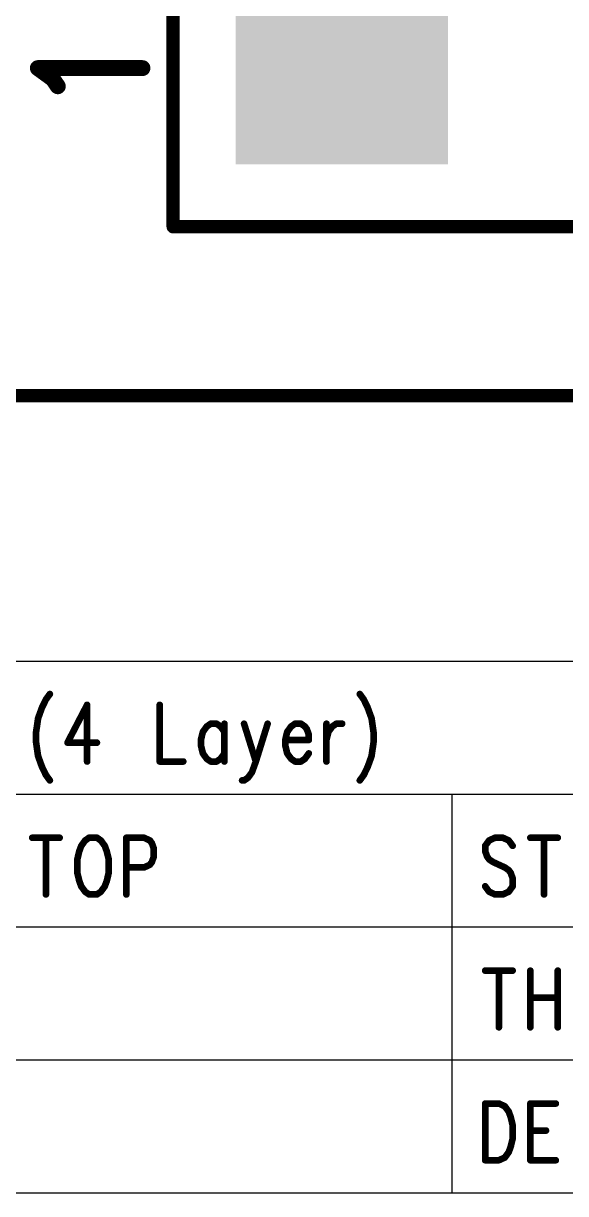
# Model space of a CAD drawing. Extents: x 100 to 128.6, y 94 to 134.1.
# Drawn here: x 106.77 to 110.86, y 94 to 102.8 of the extents above; entities that cross this region are included whole.
import ezdxf

# ---------------------------------------------------------------- set-up
doc = ezdxf.new("R2010")
doc.units = 0
doc.layers.get('0').update_dxf_attribs({"linetype": 'CONTINUOUS'})
doc.layers.add('MASK-TOP_PHO', color=10, linetype='CONTINUOUS')
doc.layers.add('SILK-TOP_PHO', color=9, linetype='CONTINUOUS')

# ---------------------------------------------------------------- blocks, each defined once
blk = doc.blocks.new('ROUND_1')
at = {"const_width": 0.050038}
blk.add_lwpolyline([(-0.025018, 0, 1), (0.025018, 0, 1)], format="xyb", close=True, dxfattribs=at)
blk = doc.blocks.new('ROUND_114')
at = {"const_width": 0.059944}
blk.add_lwpolyline([(-0.029972, 0, 1), (0.029972, 0, 1)], format="xyb", close=True, dxfattribs=at)
blk = doc.blocks.new('ROUND_117')
at = {"const_width": 0.02502}
blk.add_lwpolyline([(-0.01251, 0, 1), (0.01251, 0, 1)], format="xyb", close=True, dxfattribs=at)
blk = doc.blocks.new('ROUND_233')
at = {"const_width": 0.004952}
blk.add_lwpolyline([(-0.002476, 0, 1), (0.002476, 0, 1)], format="xyb", close=True, dxfattribs=at)
blk = doc.blocks.new('SQUARE_28')
blk.add_solid([(0.799972, 0.799972), (0.799972, -0.799972), (-0.799972, 0.799972), (-0.799972, -0.799972)])

msp = doc.modelspace()

# ---------------------------------------------------------------- linework, layer by layer
at = {"layer": 'MASK-TOP_PHO'}
for points, const_width in [([(102.00005, 100.000054), (126.499874, 100.000054)], 0.100076), ([(121.249948, 98.000058), (100.24999, 98.000058)], 0.009906), ([(106.942128, 97.713292), (106.91241, 97.652332)], 0.050038), ([(106.971592, 97.753932), (106.942128, 97.713292)], 0.050038), ([(109.305598, 97.753932), (109.335316, 97.713292)], 0.050038), ([(109.335316, 97.713292), (109.36478, 97.652332)], 0.050038), ([(106.91241, 97.652332), (106.882946, 97.571052)], 0.050038), ([(107.252262, 97.672652), (107.104434, 97.388172)], 0.050038), ([(107.252262, 97.672652), (107.252262, 97.246186)], 0.050038), ([(107.79887, 97.672652), (107.79887, 97.246186)], 0.050038), ([(109.36478, 97.652332), (109.394244, 97.571052)], 0.050038), ([(106.882946, 97.571052), (106.868214, 97.469452)], 0.050038), ([(109.394244, 97.571052), (109.408976, 97.469452)], 0.050038), ([(106.868214, 97.469452), (106.868214, 97.388172)], 0.050038), ([(108.12399, 97.469452), (108.109004, 97.408492)], 0.050038), ([(108.153454, 97.510092), (108.12399, 97.469452)], 0.050038), ([(108.182918, 97.530412), (108.153454, 97.510092)], 0.050038), ([(108.227368, 97.530412), (108.182918, 97.530412)], 0.050038), ([(108.256832, 97.510092), (108.227368, 97.530412)], 0.050038), ([(108.286296, 97.469452), (108.256832, 97.510092)], 0.050038), ([(108.286296, 97.530412), (108.286296, 97.246186)], 0.050038), ([(108.434124, 97.530412), (108.52277, 97.246186)], 0.050038), ([(108.611416, 97.530412), (108.52277, 97.246186)], 0.050038), ([(108.75899, 97.469452), (108.744258, 97.408492)], 0.050038), ([(108.788708, 97.510092), (108.75899, 97.469452)], 0.050038), ([(108.818172, 97.530412), (108.788708, 97.510092)], 0.050038), ([(108.862622, 97.530412), (108.818172, 97.530412)], 0.050038), ([(108.892086, 97.510092), (108.862622, 97.530412)], 0.050038), ([(108.906818, 97.489772), (108.892086, 97.510092)], 0.050038), ([(108.92155, 97.449132), (108.906818, 97.489772)], 0.050038), ([(108.92155, 97.408492), (108.92155, 97.449132)], 0.050038), ([(109.054646, 97.530412), (109.054646, 97.246186)], 0.050038), ([(109.054646, 97.408492), (109.069378, 97.469452)], 0.050038), ([(109.069378, 97.469452), (109.098842, 97.510092)], 0.050038), ([(109.098842, 97.510092), (109.128306, 97.530412)], 0.050038), ([(109.128306, 97.530412), (109.172756, 97.530412)], 0.050038), ([(109.408976, 97.469452), (109.408976, 97.388172)], 0.050038), ([(106.868214, 97.388172), (106.882946, 97.286826)], 0.050038), ([(107.104434, 97.388172), (107.326176, 97.388172)], 0.050038), ([(108.109004, 97.408492), (108.109004, 97.367852)], 0.050038), ([(108.109004, 97.367852), (108.12399, 97.307146)], 0.050038), ([(108.744258, 97.408492), (108.92155, 97.408492)], 0.050038), ([(108.744258, 97.408492), (108.744258, 97.367852)], 0.050038), ([(108.744258, 97.367852), (108.75899, 97.307146)], 0.050038), ([(109.408976, 97.388172), (109.394244, 97.286826)], 0.050038), ([(106.882946, 97.286826), (106.91241, 97.205546)], 0.050038), ([(108.12399, 97.307146), (108.153454, 97.266506)], 0.050038), ([(108.256832, 97.266506), (108.286296, 97.307146)], 0.050038), ([(108.75899, 97.307146), (108.788708, 97.266506)], 0.050038), ([(108.892086, 97.266506), (108.92155, 97.307146)], 0.050038), ([(109.394244, 97.286826), (109.36478, 97.205546)], 0.050038), ([(106.91241, 97.205546), (106.942128, 97.144586)], 0.050038), ([(107.79887, 97.246186), (107.976162, 97.246186)], 0.050038), ([(108.153454, 97.266506), (108.182918, 97.246186)], 0.050038), ([(108.182918, 97.246186), (108.227368, 97.246186)], 0.050038), ([(108.227368, 97.246186), (108.256832, 97.266506)], 0.050038), ([(108.52277, 97.246186), (108.493306, 97.164906)], 0.050038), ([(108.788708, 97.266506), (108.818172, 97.246186)], 0.050038), ([(108.818172, 97.246186), (108.862622, 97.246186)], 0.050038), ([(108.862622, 97.246186), (108.892086, 97.266506)], 0.050038), ([(109.36478, 97.205546), (109.335316, 97.144586)], 0.050038), ([(106.942128, 97.144586), (106.971592, 97.103946)], 0.050038), ([(108.434124, 97.103946), (108.419392, 97.103946)], 0.050038), ([(108.463588, 97.124266), (108.434124, 97.103946)], 0.050038), ([(108.493306, 97.164906), (108.463588, 97.124266)], 0.050038), ([(109.335316, 97.144586), (109.305598, 97.103946)], 0.050038), ([(115.750086, 97.00006), (100.000054, 97.00006)], 0.009906), ([(110.000034, 97.00006), (110.000034, 94.000066)], 0.009906), ([(106.83875, 96.672654), (107.045506, 96.672654)], 0.050038), ([(106.942128, 96.672654), (106.942128, 96.246188)], 0.050038), ([(107.266994, 96.672654), (107.23753, 96.652334)], 0.050038), ([(107.326176, 96.672654), (107.266994, 96.672654)], 0.050038), ([(107.35564, 96.652334), (107.326176, 96.672654)], 0.050038), ([(107.547664, 96.672654), (107.547664, 96.246188)], 0.050038), ([(107.547664, 96.672654), (107.68076, 96.672654)], 0.050038), ([(107.68076, 96.672654), (107.724956, 96.652334)], 0.050038), ([(110.323884, 96.672654), (110.279434, 96.652334)], 0.050038), ([(110.383066, 96.672654), (110.323884, 96.672654)], 0.050038), ([(110.427262, 96.652334), (110.383066, 96.672654)], 0.050038), ([(110.589822, 96.672654), (110.796578, 96.672654)], 0.050038), ([(110.6932, 96.672654), (110.6932, 96.246188)], 0.050038), ([(107.19308, 96.571054), (107.178348, 96.510094)], 0.050038), ([(107.208066, 96.611694), (107.19308, 96.571054)], 0.050038), ([(107.23753, 96.652334), (107.208066, 96.611694)], 0.050038), ([(107.385104, 96.611694), (107.35564, 96.652334)], 0.050038), ([(107.40009, 96.571054), (107.385104, 96.611694)], 0.050038), ([(107.414822, 96.510094), (107.40009, 96.571054)], 0.050038), ([(107.724956, 96.652334), (107.739688, 96.632014)], 0.050038), ([(107.739688, 96.632014), (107.75442, 96.591374)], 0.050038), ([(107.75442, 96.591374), (107.75442, 96.530414)], 0.050038), ([(110.279434, 96.652334), (110.24997, 96.611694)], 0.050038), ([(110.24997, 96.611694), (110.24997, 96.571054)], 0.050038), ([(110.24997, 96.571054), (110.264702, 96.530414)], 0.050038), ([(110.456726, 96.611694), (110.427262, 96.652334)], 0.050038), ([(107.178348, 96.510094), (107.178348, 96.408494)], 0.050038), ([(107.414822, 96.408494), (107.414822, 96.510094)], 0.050038), ([(107.739688, 96.489774), (107.724956, 96.469454)], 0.050038), ([(107.75442, 96.530414), (107.739688, 96.489774)], 0.050038), ([(110.264702, 96.530414), (110.279434, 96.510094)], 0.050038), ([(110.279434, 96.510094), (110.309152, 96.489774)], 0.050038), ([(110.309152, 96.489774), (110.397798, 96.449134)], 0.050038), ([(107.178348, 96.408494), (107.19308, 96.347534)], 0.050038), ([(107.40009, 96.347534), (107.414822, 96.408494)], 0.050038), ([(107.68076, 96.449134), (107.547664, 96.449134)], 0.050038), ([(107.724956, 96.469454), (107.68076, 96.449134)], 0.050038), ([(110.397798, 96.449134), (110.427262, 96.428814)], 0.050038), ([(110.427262, 96.428814), (110.441994, 96.408494)], 0.050038), ([(110.441994, 96.408494), (110.456726, 96.367854)], 0.050038), ([(107.19308, 96.347534), (107.208066, 96.307148)], 0.050038), ([(107.208066, 96.307148), (107.23753, 96.266508)], 0.050038), ([(107.35564, 96.266508), (107.385104, 96.307148)], 0.050038), ([(107.385104, 96.307148), (107.40009, 96.347534)], 0.050038), ([(110.279434, 96.266508), (110.24997, 96.307148)], 0.050038), ([(110.456726, 96.307148), (110.427262, 96.266508)], 0.050038), ([(110.456726, 96.367854), (110.456726, 96.307148)], 0.050038), ([(107.23753, 96.266508), (107.266994, 96.246188)], 0.050038), ([(107.266994, 96.246188), (107.326176, 96.246188)], 0.050038), ([(107.326176, 96.246188), (107.35564, 96.266508)], 0.050038), ([(110.323884, 96.246188), (110.279434, 96.266508)], 0.050038), ([(110.383066, 96.246188), (110.323884, 96.246188)], 0.050038), ([(110.427262, 96.266508), (110.383066, 96.246188)], 0.050038), ([(115.750086, 96.000062), (100.000054, 96.000062)], 0.009906), ([(110.24997, 95.672656), (110.456726, 95.672656)], 0.050038), ([(110.353348, 95.672656), (110.353348, 95.24619)], 0.050038), ([(110.589822, 95.672656), (110.589822, 95.24619)], 0.050038), ([(110.796578, 95.672656), (110.796578, 95.24619)], 0.050038), ([(110.589822, 95.469456), (110.796578, 95.469456)], 0.050038), ([(115.750086, 95.000064), (100.000054, 95.000064)], 0.009906), ([(110.24997, 94.672658), (110.24997, 94.246192)], 0.050038), ([(110.24997, 94.672658), (110.353348, 94.672658)], 0.050038), ([(110.353348, 94.672658), (110.397798, 94.652338)], 0.050038), ([(110.397798, 94.652338), (110.427262, 94.611698)], 0.050038), ([(110.589822, 94.672658), (110.589822, 94.246192)], 0.050038), ([(110.589822, 94.672658), (110.781846, 94.672658)], 0.050038), ([(110.427262, 94.611698), (110.441994, 94.571058)], 0.050038), ([(110.441994, 94.571058), (110.456726, 94.510098)], 0.050038), ([(110.456726, 94.510098), (110.456726, 94.408498)], 0.050038), ([(110.589822, 94.469458), (110.707932, 94.469458)], 0.050038), ([(110.456726, 94.408498), (110.441994, 94.347538)], 0.050038), ([(110.427262, 94.307152), (110.397798, 94.266512)], 0.050038), ([(110.441994, 94.347538), (110.427262, 94.307152)], 0.050038), ([(110.353348, 94.246192), (110.24997, 94.246192)], 0.050038), ([(110.397798, 94.266512), (110.353348, 94.246192)], 0.050038), ([(110.589822, 94.246192), (110.781846, 94.246192)], 0.050038), ([(100.24999, 94.000066), (121.249948, 94.000066)], 0.009906)]:
    msp.add_lwpolyline(points, dxfattribs=dict(at, const_width=const_width))
at = {"layer": 'SILK-TOP_PHO'}
for points, const_width in [([(107.899962, 101.270054), (107.899962, 106.350054)], 0.100076), ([(106.99369, 102.381812), (106.881168, 102.4636)], 0.119888), ([(106.881168, 102.4636), (107.668822, 102.4636)], 0.119888), ([(107.031282, 102.327202), (106.99369, 102.381812)], 0.119888), ([(120.599962, 101.270054), (107.899962, 101.270054)], 0.100076), ([(102.00005, 100.000054), (126.499874, 100.000054)], 0.100076), ([(121.869962, 100.000054), (106.629962, 100.000054)], 0.100076), ([(121.249948, 98.000058), (100.24999, 98.000058)], 0.009906), ([(106.942128, 97.713292), (106.91241, 97.652332)], 0.050038), ([(106.971592, 97.753932), (106.942128, 97.713292)], 0.050038), ([(109.305598, 97.753932), (109.335316, 97.713292)], 0.050038), ([(109.335316, 97.713292), (109.36478, 97.652332)], 0.050038), ([(106.91241, 97.652332), (106.882946, 97.571052)], 0.050038), ([(107.252262, 97.672652), (107.104434, 97.388172)], 0.050038), ([(107.252262, 97.672652), (107.252262, 97.246186)], 0.050038), ([(107.79887, 97.672652), (107.79887, 97.246186)], 0.050038), ([(109.36478, 97.652332), (109.394244, 97.571052)], 0.050038), ([(106.882946, 97.571052), (106.868214, 97.469452)], 0.050038), ([(109.394244, 97.571052), (109.408976, 97.469452)], 0.050038), ([(106.868214, 97.469452), (106.868214, 97.388172)], 0.050038), ([(108.12399, 97.469452), (108.109004, 97.408492)], 0.050038), ([(108.153454, 97.510092), (108.12399, 97.469452)], 0.050038), ([(108.182918, 97.530412), (108.153454, 97.510092)], 0.050038), ([(108.227368, 97.530412), (108.182918, 97.530412)], 0.050038), ([(108.256832, 97.510092), (108.227368, 97.530412)], 0.050038), ([(108.286296, 97.469452), (108.256832, 97.510092)], 0.050038), ([(108.286296, 97.530412), (108.286296, 97.246186)], 0.050038), ([(108.434124, 97.530412), (108.52277, 97.246186)], 0.050038), ([(108.611416, 97.530412), (108.52277, 97.246186)], 0.050038), ([(108.75899, 97.469452), (108.744258, 97.408492)], 0.050038), ([(108.788708, 97.510092), (108.75899, 97.469452)], 0.050038), ([(108.818172, 97.530412), (108.788708, 97.510092)], 0.050038), ([(108.862622, 97.530412), (108.818172, 97.530412)], 0.050038), ([(108.892086, 97.510092), (108.862622, 97.530412)], 0.050038), ([(108.906818, 97.489772), (108.892086, 97.510092)], 0.050038), ([(108.92155, 97.449132), (108.906818, 97.489772)], 0.050038), ([(108.92155, 97.408492), (108.92155, 97.449132)], 0.050038), ([(109.054646, 97.530412), (109.054646, 97.246186)], 0.050038), ([(109.054646, 97.408492), (109.069378, 97.469452)], 0.050038), ([(109.069378, 97.469452), (109.098842, 97.510092)], 0.050038), ([(109.098842, 97.510092), (109.128306, 97.530412)], 0.050038), ([(109.128306, 97.530412), (109.172756, 97.530412)], 0.050038), ([(109.408976, 97.469452), (109.408976, 97.388172)], 0.050038), ([(106.868214, 97.388172), (106.882946, 97.286826)], 0.050038), ([(107.104434, 97.388172), (107.326176, 97.388172)], 0.050038), ([(108.109004, 97.408492), (108.109004, 97.367852)], 0.050038), ([(108.109004, 97.367852), (108.12399, 97.307146)], 0.050038), ([(108.744258, 97.408492), (108.92155, 97.408492)], 0.050038), ([(108.744258, 97.408492), (108.744258, 97.367852)], 0.050038), ([(108.744258, 97.367852), (108.75899, 97.307146)], 0.050038), ([(109.408976, 97.388172), (109.394244, 97.286826)], 0.050038), ([(106.882946, 97.286826), (106.91241, 97.205546)], 0.050038), ([(108.12399, 97.307146), (108.153454, 97.266506)], 0.050038), ([(108.256832, 97.266506), (108.286296, 97.307146)], 0.050038), ([(108.75899, 97.307146), (108.788708, 97.266506)], 0.050038), ([(108.892086, 97.266506), (108.92155, 97.307146)], 0.050038), ([(109.394244, 97.286826), (109.36478, 97.205546)], 0.050038), ([(106.91241, 97.205546), (106.942128, 97.144586)], 0.050038), ([(107.79887, 97.246186), (107.976162, 97.246186)], 0.050038), ([(108.153454, 97.266506), (108.182918, 97.246186)], 0.050038), ([(108.182918, 97.246186), (108.227368, 97.246186)], 0.050038), ([(108.227368, 97.246186), (108.256832, 97.266506)], 0.050038), ([(108.52277, 97.246186), (108.493306, 97.164906)], 0.050038), ([(108.788708, 97.266506), (108.818172, 97.246186)], 0.050038), ([(108.818172, 97.246186), (108.862622, 97.246186)], 0.050038), ([(108.862622, 97.246186), (108.892086, 97.266506)], 0.050038), ([(109.36478, 97.205546), (109.335316, 97.144586)], 0.050038), ([(106.942128, 97.144586), (106.971592, 97.103946)], 0.050038), ([(108.434124, 97.103946), (108.419392, 97.103946)], 0.050038), ([(108.463588, 97.124266), (108.434124, 97.103946)], 0.050038), ([(108.493306, 97.164906), (108.463588, 97.124266)], 0.050038), ([(109.335316, 97.144586), (109.305598, 97.103946)], 0.050038), ([(115.750086, 97.00006), (100.000054, 97.00006)], 0.009906), ([(110.000034, 97.00006), (110.000034, 94.000066)], 0.009906), ([(110.323884, 96.672654), (110.279434, 96.652334)], 0.050038), ([(110.383066, 96.672654), (110.323884, 96.672654)], 0.050038), ([(110.427262, 96.652334), (110.383066, 96.672654)], 0.050038), ([(110.589822, 96.672654), (110.796578, 96.672654)], 0.050038), ([(110.6932, 96.672654), (110.6932, 96.246188)], 0.050038), ([(110.279434, 96.652334), (110.24997, 96.611694)], 0.050038), ([(110.24997, 96.611694), (110.24997, 96.571054)], 0.050038), ([(110.24997, 96.571054), (110.264702, 96.530414)], 0.050038), ([(110.456726, 96.611694), (110.427262, 96.652334)], 0.050038), ([(110.264702, 96.530414), (110.279434, 96.510094)], 0.050038), ([(110.279434, 96.510094), (110.309152, 96.489774)], 0.050038), ([(110.309152, 96.489774), (110.397798, 96.449134)], 0.050038), ([(110.397798, 96.449134), (110.427262, 96.428814)], 0.050038), ([(110.427262, 96.428814), (110.441994, 96.408494)], 0.050038), ([(110.441994, 96.408494), (110.456726, 96.367854)], 0.050038), ([(110.279434, 96.266508), (110.24997, 96.307148)], 0.050038), ([(110.456726, 96.307148), (110.427262, 96.266508)], 0.050038), ([(110.456726, 96.367854), (110.456726, 96.307148)], 0.050038), ([(110.323884, 96.246188), (110.279434, 96.266508)], 0.050038), ([(110.383066, 96.246188), (110.323884, 96.246188)], 0.050038), ([(110.427262, 96.266508), (110.383066, 96.246188)], 0.050038), ([(115.750086, 96.000062), (100.000054, 96.000062)], 0.009906), ([(110.24997, 95.672656), (110.456726, 95.672656)], 0.050038), ([(110.353348, 95.672656), (110.353348, 95.24619)], 0.050038), ([(110.589822, 95.672656), (110.589822, 95.24619)], 0.050038), ([(110.796578, 95.672656), (110.796578, 95.24619)], 0.050038), ([(110.589822, 95.469456), (110.796578, 95.469456)], 0.050038), ([(115.750086, 95.000064), (100.000054, 95.000064)], 0.009906), ([(110.24997, 94.672658), (110.24997, 94.246192)], 0.050038), ([(110.24997, 94.672658), (110.353348, 94.672658)], 0.050038), ([(110.353348, 94.672658), (110.397798, 94.652338)], 0.050038), ([(110.397798, 94.652338), (110.427262, 94.611698)], 0.050038), ([(110.589822, 94.672658), (110.589822, 94.246192)], 0.050038), ([(110.589822, 94.672658), (110.781846, 94.672658)], 0.050038), ([(110.427262, 94.611698), (110.441994, 94.571058)], 0.050038), ([(110.441994, 94.571058), (110.456726, 94.510098)], 0.050038), ([(110.456726, 94.510098), (110.456726, 94.408498)], 0.050038), ([(110.589822, 94.469458), (110.707932, 94.469458)], 0.050038), ([(110.456726, 94.408498), (110.441994, 94.347538)], 0.050038), ([(110.427262, 94.307152), (110.397798, 94.266512)], 0.050038), ([(110.441994, 94.347538), (110.427262, 94.307152)], 0.050038), ([(110.353348, 94.246192), (110.24997, 94.246192)], 0.050038), ([(110.397798, 94.266512), (110.353348, 94.246192)], 0.050038), ([(110.589822, 94.246192), (110.781846, 94.246192)], 0.050038), ([(100.24999, 94.000066), (121.249948, 94.000066)], 0.009906)]:
    msp.add_lwpolyline(points, dxfattribs=dict(at, const_width=const_width))

# ---------------------------------------------------------------- block references
at = {"layer": 'MASK-TOP_PHO'}
for name, p in [('SQUARE_28', (109.169962, 102.540054)), ('ROUND_117', (106.942128, 97.713292)), ('ROUND_117', (106.971592, 97.753932)), ('ROUND_117', (109.305598, 97.753932)), ('ROUND_117', (109.335316, 97.713292)), ('ROUND_117', (106.91241, 97.652332)), ('ROUND_117', (107.252262, 97.672652)), ('ROUND_117', (107.252262, 97.672652)), ('ROUND_117', (107.79887, 97.672652)), ('ROUND_117', (109.36478, 97.652332)), ('ROUND_117', (106.882946, 97.571052)), ('ROUND_117', (109.394244, 97.571052)), ('ROUND_117', (106.868214, 97.469452)), ('ROUND_117', (108.12399, 97.469452)), ('ROUND_117', (108.12399, 97.469452)), ('ROUND_117', (108.153454, 97.510092)), ('ROUND_117', (108.182918, 97.530412)), ('ROUND_117', (108.227368, 97.530412)), ('ROUND_117', (108.256832, 97.510092)), ('ROUND_117', (108.286296, 97.530412)), ('ROUND_117', (108.286296, 97.469452)), ('ROUND_117', (108.434124, 97.530412)), ('ROUND_117', (108.611416, 97.530412)), ('ROUND_117', (108.75899, 97.469452)), ('ROUND_117', (108.788708, 97.510092)), ('ROUND_117', (108.818172, 97.530412)), ('ROUND_117', (108.862622, 97.530412)), ('ROUND_117', (108.892086, 97.510092)), ('ROUND_117', (108.906818, 97.489772)), ('ROUND_117', (108.92155, 97.449132)), ('ROUND_117', (109.054646, 97.530412)), ('ROUND_117', (109.069378, 97.469452)), ('ROUND_117', (109.098842, 97.510092)), ('ROUND_117', (109.128306, 97.530412)), ('ROUND_117', (109.172756, 97.530412)), ('ROUND_117', (109.408976, 97.469452)), ('ROUND_117', (106.868214, 97.388172)), ('ROUND_117', (107.104434, 97.388172)), ('ROUND_117', (107.326176, 97.388172)), ('ROUND_117', (108.109004, 97.408492)), ('ROUND_117', (108.109004, 97.367852)), ('ROUND_117', (108.744258, 97.408492)), ('ROUND_117', (108.744258, 97.408492)), ('ROUND_117', (108.744258, 97.367852)), ('ROUND_117', (108.92155, 97.408492)), ('ROUND_117', (109.054646, 97.408492)), ('ROUND_117', (109.408976, 97.388172)), ('ROUND_117', (106.882946, 97.286826)), ('ROUND_117', (108.12399, 97.307146)), ('ROUND_117', (108.12399, 97.307146)), ('ROUND_117', (108.286296, 97.307146)), ('ROUND_117', (108.75899, 97.307146)), ('ROUND_117', (108.92155, 97.307146)), ('ROUND_117', (109.394244, 97.286826)), ('ROUND_117', (106.91241, 97.205546)), ('ROUND_117', (107.252262, 97.246186)), ('ROUND_117', (107.79887, 97.246186)), ('ROUND_117', (107.976162, 97.246186)), ('ROUND_117', (108.153454, 97.266506)), ('ROUND_117', (108.182918, 97.246186)), ('ROUND_117', (108.227368, 97.246186)), ('ROUND_117', (108.256832, 97.266506)), ('ROUND_117', (108.286296, 97.246186)), ('ROUND_117', (108.52277, 97.246186)), ('ROUND_117', (108.52277, 97.246186)), ('ROUND_117', (108.788708, 97.266506)), ('ROUND_117', (108.818172, 97.246186)), ('ROUND_117', (108.862622, 97.246186)), ('ROUND_117', (108.892086, 97.266506)), ('ROUND_117', (109.054646, 97.246186)), ('ROUND_117', (109.36478, 97.205546)), ('ROUND_117', (106.942128, 97.144586)), ('ROUND_117', (106.971592, 97.103946)), ('ROUND_117', (108.419392, 97.103946)), ('ROUND_117', (108.434124, 97.103946)), ('ROUND_117', (108.463588, 97.124266)), ('ROUND_117', (108.493306, 97.164906)), ('ROUND_117', (109.305598, 97.103946)), ('ROUND_117', (109.335316, 97.144586)), ('ROUND_233', (110.000034, 97.00006)), ('ROUND_117', (106.83875, 96.672654)), ('ROUND_117', (106.942128, 96.672654)), ('ROUND_117', (107.045506, 96.672654)), ('ROUND_117', (107.266994, 96.672654)), ('ROUND_117', (107.266994, 96.672654)), ('ROUND_117', (107.326176, 96.672654)), ('ROUND_117', (107.547664, 96.672654)), ('ROUND_117', (107.547664, 96.672654)), ('ROUND_117', (107.68076, 96.672654)), ('ROUND_117', (110.323884, 96.672654)), ('ROUND_117', (110.383066, 96.672654)), ('ROUND_117', (110.589822, 96.672654)), ('ROUND_117', (110.6932, 96.672654)), ('ROUND_117', (110.796578, 96.672654)), ('ROUND_117', (107.19308, 96.571054)), ('ROUND_117', (107.208066, 96.611694)), ('ROUND_117', (107.23753, 96.652334)), ('ROUND_117', (107.35564, 96.652334)), ('ROUND_117', (107.385104, 96.611694)), ('ROUND_117', (107.40009, 96.571054)), ('ROUND_117', (107.724956, 96.652334)), ('ROUND_117', (107.739688, 96.632014)), ('ROUND_117', (107.75442, 96.591374)), ('ROUND_117', (110.24997, 96.611694)), ('ROUND_117', (110.24997, 96.571054)), ('ROUND_117', (110.279434, 96.652334)), ('ROUND_117', (110.427262, 96.652334)), ('ROUND_117', (110.456726, 96.611694)), ('ROUND_117', (107.178348, 96.510094)), ('ROUND_117', (107.414822, 96.510094)), ('ROUND_117', (107.739688, 96.489774)), ('ROUND_117', (107.75442, 96.530414)), ('ROUND_117', (110.264702, 96.530414)), ('ROUND_117', (110.279434, 96.510094)), ('ROUND_117', (110.309152, 96.489774)), ('ROUND_117', (107.178348, 96.408494)), ('ROUND_117', (107.414822, 96.408494)), ('ROUND_117', (107.547664, 96.449134)), ('ROUND_117', (107.68076, 96.449134)), ('ROUND_117', (107.724956, 96.469454)), ('ROUND_117', (110.397798, 96.449134)), ('ROUND_117', (110.427262, 96.428814)), ('ROUND_117', (110.441994, 96.408494)), ('ROUND_117', (107.19308, 96.347534)), ('ROUND_117', (107.208066, 96.307148)), ('ROUND_117', (107.385104, 96.307148)), ('ROUND_117', (107.40009, 96.347534)), ('ROUND_117', (110.24997, 96.307148)), ('ROUND_117', (110.456726, 96.367854)), ('ROUND_117', (110.456726, 96.307148)), ('ROUND_117', (106.942128, 96.246188)), ('ROUND_117', (107.23753, 96.266508)), ('ROUND_117', (107.266994, 96.246188)), ('ROUND_117', (107.326176, 96.246188)), ('ROUND_117', (107.35564, 96.266508)), ('ROUND_117', (107.547664, 96.246188)), ('ROUND_117', (110.279434, 96.266508)), ('ROUND_117', (110.323884, 96.246188)), ('ROUND_117', (110.383066, 96.246188)), ('ROUND_117', (110.427262, 96.266508)), ('ROUND_117', (110.6932, 96.246188)), ('ROUND_117', (110.24997, 95.672656)), ('ROUND_117', (110.353348, 95.672656)), ('ROUND_117', (110.456726, 95.672656)), ('ROUND_117', (110.589822, 95.672656)), ('ROUND_117', (110.796578, 95.672656)), ('ROUND_117', (110.589822, 95.469456)), ('ROUND_117', (110.796578, 95.469456)), ('ROUND_117', (110.353348, 95.24619)), ('ROUND_117', (110.589822, 95.24619)), ('ROUND_117', (110.796578, 95.24619)), ('ROUND_117', (110.24997, 94.672658)), ('ROUND_117', (110.24997, 94.672658)), ('ROUND_117', (110.353348, 94.672658)), ('ROUND_117', (110.397798, 94.652338)), ('ROUND_117', (110.589822, 94.672658)), ('ROUND_117', (110.589822, 94.672658)), ('ROUND_117', (110.781846, 94.672658)), ('ROUND_117', (110.427262, 94.611698)), ('ROUND_117', (110.441994, 94.571058)), ('ROUND_117', (110.456726, 94.510098)), ('ROUND_117', (110.589822, 94.469458)), ('ROUND_117', (110.707932, 94.469458)), ('ROUND_117', (110.456726, 94.408498)), ('ROUND_117', (110.427262, 94.307152)), ('ROUND_117', (110.441994, 94.347538)), ('ROUND_117', (110.24997, 94.246192)), ('ROUND_117', (110.24997, 94.246192)), ('ROUND_117', (110.353348, 94.246192)), ('ROUND_117', (110.397798, 94.266512)), ('ROUND_117', (110.589822, 94.246192)), ('ROUND_117', (110.589822, 94.246192)), ('ROUND_117', (110.781846, 94.246192)), ('ROUND_233', (110.000034, 94.000066))]:
    msp.add_blockref(name, p, dxfattribs=at)
at = {"layer": 'SILK-TOP_PHO'}
for name, p in [('ROUND_114', (106.881168, 102.4636)), ('ROUND_114', (107.668822, 102.4636)), ('ROUND_114', (106.99369, 102.381812)), ('ROUND_114', (107.031282, 102.327202)), ('ROUND_1', (107.899962, 101.270054)), ('ROUND_1', (107.899962, 101.270054)), ('ROUND_117', (106.942128, 97.713292)), ('ROUND_117', (106.971592, 97.753932)), ('ROUND_117', (109.305598, 97.753932)), ('ROUND_117', (109.335316, 97.713292)), ('ROUND_117', (106.91241, 97.652332)), ('ROUND_117', (107.252262, 97.672652)), ('ROUND_117', (107.252262, 97.672652)), ('ROUND_117', (107.79887, 97.672652)), ('ROUND_117', (109.36478, 97.652332)), ('ROUND_117', (106.882946, 97.571052)), ('ROUND_117', (109.394244, 97.571052)), ('ROUND_117', (106.868214, 97.469452)), ('ROUND_117', (108.12399, 97.469452)), ('ROUND_117', (108.12399, 97.469452)), ('ROUND_117', (108.153454, 97.510092)), ('ROUND_117', (108.182918, 97.530412)), ('ROUND_117', (108.227368, 97.530412)), ('ROUND_117', (108.256832, 97.510092)), ('ROUND_117', (108.286296, 97.530412)), ('ROUND_117', (108.286296, 97.469452)), ('ROUND_117', (108.434124, 97.530412)), ('ROUND_117', (108.611416, 97.530412)), ('ROUND_117', (108.75899, 97.469452)), ('ROUND_117', (108.788708, 97.510092)), ('ROUND_117', (108.818172, 97.530412)), ('ROUND_117', (108.862622, 97.530412)), ('ROUND_117', (108.892086, 97.510092)), ('ROUND_117', (108.906818, 97.489772)), ('ROUND_117', (108.92155, 97.449132)), ('ROUND_117', (109.054646, 97.530412)), ('ROUND_117', (109.069378, 97.469452)), ('ROUND_117', (109.098842, 97.510092)), ('ROUND_117', (109.128306, 97.530412)), ('ROUND_117', (109.172756, 97.530412)), ('ROUND_117', (109.408976, 97.469452)), ('ROUND_117', (106.868214, 97.388172)), ('ROUND_117', (107.104434, 97.388172)), ('ROUND_117', (107.326176, 97.388172)), ('ROUND_117', (108.109004, 97.408492)), ('ROUND_117', (108.109004, 97.367852)), ('ROUND_117', (108.744258, 97.408492)), ('ROUND_117', (108.744258, 97.408492)), ('ROUND_117', (108.744258, 97.367852)), ('ROUND_117', (108.92155, 97.408492)), ('ROUND_117', (109.054646, 97.408492)), ('ROUND_117', (109.408976, 97.388172)), ('ROUND_117', (106.882946, 97.286826)), ('ROUND_117', (108.12399, 97.307146)), ('ROUND_117', (108.12399, 97.307146)), ('ROUND_117', (108.286296, 97.307146)), ('ROUND_117', (108.75899, 97.307146)), ('ROUND_117', (108.92155, 97.307146)), ('ROUND_117', (109.394244, 97.286826)), ('ROUND_117', (106.91241, 97.205546)), ('ROUND_117', (107.252262, 97.246186)), ('ROUND_117', (107.79887, 97.246186)), ('ROUND_117', (107.976162, 97.246186)), ('ROUND_117', (108.153454, 97.266506)), ('ROUND_117', (108.182918, 97.246186)), ('ROUND_117', (108.227368, 97.246186)), ('ROUND_117', (108.256832, 97.266506)), ('ROUND_117', (108.286296, 97.246186)), ('ROUND_117', (108.52277, 97.246186)), ('ROUND_117', (108.52277, 97.246186)), ('ROUND_117', (108.788708, 97.266506)), ('ROUND_117', (108.818172, 97.246186)), ('ROUND_117', (108.862622, 97.246186)), ('ROUND_117', (108.892086, 97.266506)), ('ROUND_117', (109.054646, 97.246186)), ('ROUND_117', (109.36478, 97.205546)), ('ROUND_117', (106.942128, 97.144586)), ('ROUND_117', (106.971592, 97.103946)), ('ROUND_117', (108.419392, 97.103946)), ('ROUND_117', (108.434124, 97.103946)), ('ROUND_117', (108.463588, 97.124266)), ('ROUND_117', (108.493306, 97.164906)), ('ROUND_117', (109.305598, 97.103946)), ('ROUND_117', (109.335316, 97.144586)), ('ROUND_233', (110.000034, 97.00006)), ('ROUND_117', (110.323884, 96.672654)), ('ROUND_117', (110.383066, 96.672654)), ('ROUND_117', (110.589822, 96.672654)), ('ROUND_117', (110.6932, 96.672654)), ('ROUND_117', (110.796578, 96.672654)), ('ROUND_117', (110.24997, 96.611694)), ('ROUND_117', (110.24997, 96.571054)), ('ROUND_117', (110.279434, 96.652334)), ('ROUND_117', (110.427262, 96.652334)), ('ROUND_117', (110.456726, 96.611694)), ('ROUND_117', (110.264702, 96.530414)), ('ROUND_117', (110.279434, 96.510094)), ('ROUND_117', (110.309152, 96.489774)), ('ROUND_117', (110.397798, 96.449134)), ('ROUND_117', (110.427262, 96.428814)), ('ROUND_117', (110.441994, 96.408494)), ('ROUND_117', (110.24997, 96.307148)), ('ROUND_117', (110.456726, 96.367854)), ('ROUND_117', (110.456726, 96.307148)), ('ROUND_117', (110.279434, 96.266508)), ('ROUND_117', (110.323884, 96.246188)), ('ROUND_117', (110.383066, 96.246188)), ('ROUND_117', (110.427262, 96.266508)), ('ROUND_117', (110.6932, 96.246188)), ('ROUND_117', (110.24997, 95.672656)), ('ROUND_117', (110.353348, 95.672656)), ('ROUND_117', (110.456726, 95.672656)), ('ROUND_117', (110.589822, 95.672656)), ('ROUND_117', (110.796578, 95.672656)), ('ROUND_117', (110.589822, 95.469456)), ('ROUND_117', (110.796578, 95.469456)), ('ROUND_117', (110.353348, 95.24619)), ('ROUND_117', (110.589822, 95.24619)), ('ROUND_117', (110.796578, 95.24619)), ('ROUND_117', (110.24997, 94.672658)), ('ROUND_117', (110.24997, 94.672658)), ('ROUND_117', (110.353348, 94.672658)), ('ROUND_117', (110.397798, 94.652338)), ('ROUND_117', (110.589822, 94.672658)), ('ROUND_117', (110.589822, 94.672658)), ('ROUND_117', (110.781846, 94.672658)), ('ROUND_117', (110.427262, 94.611698)), ('ROUND_117', (110.441994, 94.571058)), ('ROUND_117', (110.456726, 94.510098)), ('ROUND_117', (110.589822, 94.469458)), ('ROUND_117', (110.707932, 94.469458)), ('ROUND_117', (110.456726, 94.408498)), ('ROUND_117', (110.427262, 94.307152)), ('ROUND_117', (110.441994, 94.347538)), ('ROUND_117', (110.24997, 94.246192)), ('ROUND_117', (110.24997, 94.246192)), ('ROUND_117', (110.353348, 94.246192)), ('ROUND_117', (110.397798, 94.266512)), ('ROUND_117', (110.589822, 94.246192)), ('ROUND_117', (110.589822, 94.246192)), ('ROUND_117', (110.781846, 94.246192)), ('ROUND_233', (110.000034, 94.000066))]:
    msp.add_blockref(name, p, dxfattribs=at)

doc.saveas('drawing.dxf')
